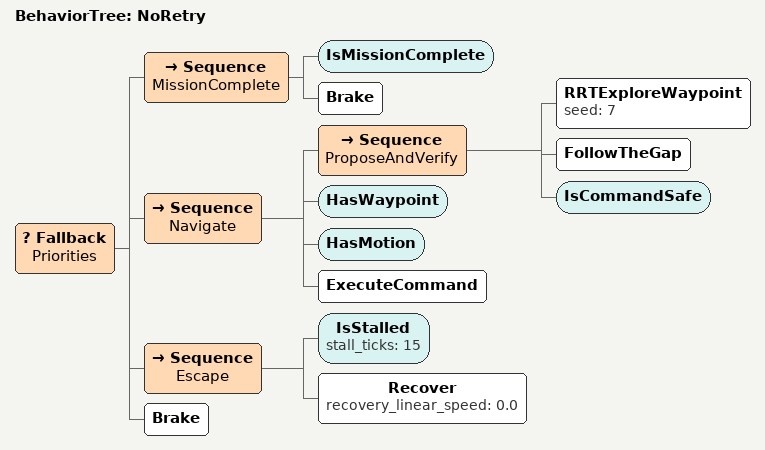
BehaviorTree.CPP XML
<?xml version="1.0" encoding="UTF-8"?>
<!--
  Arm "no_retry": the full mission with ProposeAndVerify run once per tick
  instead of inside Retry. The Escape rung is kept.
-->
<root BTCPP_format="4" main_tree_to_execute="NoRetry">
  <BehaviorTree ID="NoRetry">
    <Fallback name="Priorities">

      <Sequence name="MissionComplete">
        <IsMissionComplete/>
        <Brake/>
      </Sequence>

      <Sequence name="Navigate">
        <Sequence name="ProposeAndVerify">
          <RRTExploreWaypoint seed="7"/>
          <FollowTheGap/>
          <IsCommandSafe/>
        </Sequence>
        <HasWaypoint/>
        <HasMotion/>
        <ExecuteCommand/>
      </Sequence>

      <Sequence name="Escape">
        <IsStalled stall_ticks="15"/>
        <Recover recovery_linear_speed="0.0"/>
      </Sequence>

      <Brake/>
    </Fallback>
  </BehaviorTree>
</root>
